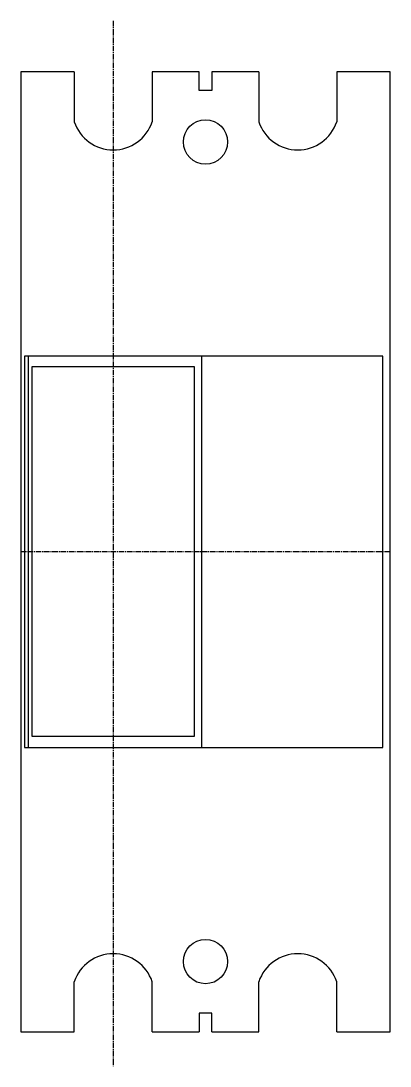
# Model space of a CAD drawing. Extents: x 0 to 50, y 0 to 142.
import ezdxf

# ---------------------------------------------------------------- set-up
doc = ezdxf.new("R2010")
doc.units = 0
doc.linetypes.add('CENTER2', pattern=[1.125, 0.75, -0.125, 0.125, -0.125])

# ---------------------------------------------------------------- blocks, each defined once
blk = doc.blocks.new('hhhh')
at = {"color": 6, "linetype": 'CENTER2'}
for p, q in [((3865.23, 1117.11), (3865.23, 975.56)), ((3902.73, 1045.21), (3852.73, 1045.21))]:
    blk.add_line(p, q, dxfattribs=at)
for p, q in [((3859.94, 1110.21), (3852.73, 1110.21)), ((3852.73, 1110.21), (3852.73, 980.21)), ((3859.94, 1110.21), (3859.94, 1103.43)), ((3876.85, 1110.21), (3870.52, 1110.21)), ((3870.52, 1110.21), (3870.52, 1103.43)), ((3876.85, 1107.67), (3876.85, 1110.21)), ((3884.94, 1110.21), (3878.61, 1110.21)), ((3878.61, 1110.21), (3878.61, 1107.67)), ((3884.94, 1110.21), (3884.94, 1103.43)), ((3902.73, 1110.21), (3895.52, 1110.21)), ((3895.52, 1110.21), (3895.52, 1103.43)), ((3902.73, 980.21), (3902.73, 1110.21)), ((3878.61, 1107.67), (3876.85, 1107.67)), ((3859.94, 980.21), (3859.94, 986.99)), ((3870.52, 980.21), (3870.52, 986.99)), ((3884.94, 980.21), (3884.94, 986.99)), ((3895.52, 980.21), (3895.52, 986.99)), ((3878.61, 982.75), (3876.85, 982.75)), ((3876.85, 982.75), (3876.85, 980.21)), ((3878.61, 980.21), (3878.61, 982.75)), ((3852.73, 980.21), (3859.94, 980.21)), ((3870.52, 980.21), (3876.85, 980.21)), ((3878.61, 980.21), (3884.94, 980.21)), ((3895.52, 980.21), (3902.73, 980.21))]:
    blk.add_line(p, q)
at = {"color": 3}
for points in [[(3853.23, 1018.71), (3877.23, 1018.71), (3877.23, 1071.71), (3853.23, 1071.71)], [(3853.73, 1018.71), (3901.73, 1018.71), (3901.73, 1071.71), (3853.73, 1071.71)]]:
    blk.add_lwpolyline(points, close=True, dxfattribs=at)
blk.add_lwpolyline([(3854.23, 1020.26), (3876.23, 1020.26), (3876.23, 1070.26), (3854.23, 1070.26)], close=True)
for centre in [(3877.73, 1100.71), (3877.73, 989.71)]:
    blk.add_circle(centre, 3, dxfattribs=at)
for centre, start, end in [((3865.23, 1105.22), 198.6759, 341.3241), ((3890.23, 1105.22), 198.6759, 341.3241), ((3865.23, 985.2), 18.6759, 161.3241), ((3890.23, 985.2), 18.6759, 161.3241)]:
    blk.add_arc(centre, 5.58, start, end)

msp = doc.modelspace()

# ---------------------------------------------------------------- block references
msp.add_blockref('hhhh', (-3852.73, -975.56))

doc.saveas('drawing.dxf')
